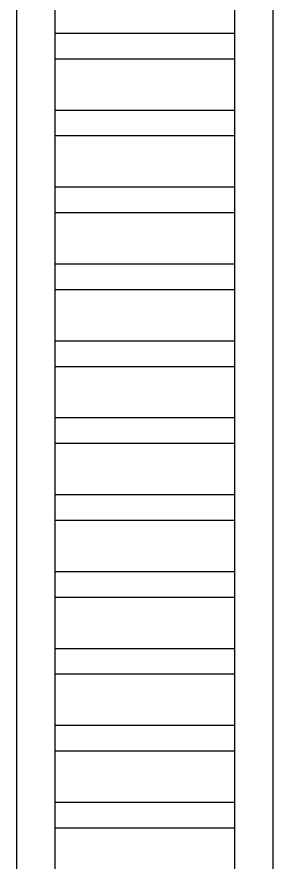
# Model space of a CAD drawing. Extents: x 373 to 3470, y 2650 to 6408.
# Drawn here: x 3096.5 to 3196.5, y 3777.8 to 4107.5 of the extents above; entities that cross this region are included whole.
import ezdxf

# ---------------------------------------------------------------- set-up
doc = ezdxf.new("R2010")
doc.units = 0
doc.header["$LTSCALE"] = 10
doc.header["$MEASUREMENT"] = 0
doc.layers.add('3', color=3, linetype='CONTINUOUS')
doc.layers.add('4', color=4, linetype='CONTINUOUS')

msp = doc.modelspace()

# ---------------------------------------------------------------- linework, layer by layer
at = {"layer": '3'}
for p, q in [((3111.51, 3331.16), (3111.51, 5571.16)), ((3181.51, 3331.16), (3181.51, 5571.16)), ((3111.51, 4101.16), (3181.51, 4101.16)), ((3111.51, 4091.16), (3181.51, 4091.16)), ((3111.51, 4071.16), (3181.51, 4071.16)), ((3111.51, 4061.16), (3181.51, 4061.16)), ((3111.51, 4041.16), (3181.51, 4041.16)), ((3111.51, 4031.16), (3181.51, 4031.16)), ((3111.51, 4011.16), (3181.51, 4011.16)), ((3111.51, 4001.16), (3181.51, 4001.16)), ((3111.51, 3981.16), (3181.51, 3981.16)), ((3111.51, 3971.16), (3181.51, 3971.16)), ((3111.51, 3951.16), (3181.51, 3951.16)), ((3111.51, 3941.16), (3181.51, 3941.16)), ((3111.51, 3921.16), (3181.51, 3921.16)), ((3111.51, 3911.16), (3181.51, 3911.16)), ((3111.51, 3891.16), (3181.51, 3891.16)), ((3111.51, 3881.16), (3181.51, 3881.16)), ((3111.51, 3861.16), (3181.51, 3861.16)), ((3111.51, 3851.16), (3181.51, 3851.16)), ((3111.51, 3831.16), (3181.51, 3831.16)), ((3111.51, 3821.16), (3181.51, 3821.16)), ((3111.51, 3801.16), (3181.51, 3801.16)), ((3111.51, 3791.16), (3181.51, 3791.16))]:
    msp.add_line(p, q, dxfattribs=at)
at = {"layer": '4'}
for p, q in [((3196.51, 3331.16), (3196.51, 5931.16)), ((3096.51, 3331.16), (3096.51, 5571.16))]:
    msp.add_line(p, q, dxfattribs=at)

doc.saveas('drawing.dxf')
